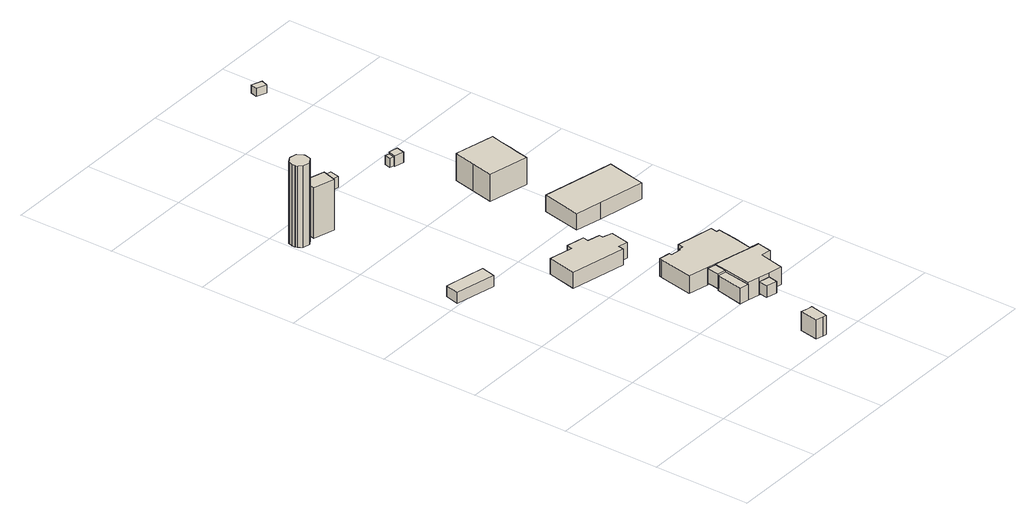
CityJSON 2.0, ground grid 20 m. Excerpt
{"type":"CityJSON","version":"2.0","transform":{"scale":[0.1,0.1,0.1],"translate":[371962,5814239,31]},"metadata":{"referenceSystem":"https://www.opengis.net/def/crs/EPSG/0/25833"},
"CityObjects":{
"building1":{"type":"Building","attributes":{"Gemeindeschluessel":"11000005","BezugspunktDach":"2200","function":"31001_2463","measuredHeight":2.29,"storeysAboveGround":1},"address":[{"country":"Germany","locality":"Berlin","thoroughfareNumber":"48A (1)","thoroughfareName":"Uferpromenade"}],"geometry":[{"type":"Solid","lod":"1","boundaries":[[[[0,1,2,3]],[[4,5,6,7]],[[4,7,3,2]],[[5,4,2,1]],[[6,5,1,0]],[[7,6,0,3]]]]}]},
"building2":{"type":"Building","attributes":{"Gemeindeschluessel":"11000005","BezugspunktDach":"2200","function":"31001_1000","measuredHeight":17.06,"storeysAboveGround":1},"address":[{"country":"Germany","locality":"Berlin","thoroughfareNumber":"49 (2)","thoroughfareName":"Uferpromenade"}],"geometry":[{"type":"Solid","lod":"1","boundaries":[[[[8,9,10,11,12,13,14,15,16,17,18,19]],[[20,21,22,23,24,25,26,27,28,29,30,31]],[[20,31,19,18]],[[21,20,18,17]],[[22,21,17,16]],[[23,22,16,15]],[[24,23,15,14]],[[25,24,14,13]],[[26,25,13,12]],[[27,26,12,11]],[[28,27,11,10]],[[29,28,10,9]],[[30,29,9,8]],[[31,30,8,19]]]]}]},
"building3":{"type":"Building","attributes":{"Gemeindeschluessel":"11000005","BezugspunktDach":"2200","function":"51009_1610","measuredHeight":4.03,"storeysAboveGround":0},"address":[{"country":"Germany","locality":"Berlin"}],"geometry":[{"type":"Solid","lod":"1","boundaries":[[[[32,33,34,35,36,37]],[[38,39,40,41,42,43]],[[38,43,37,36]],[[39,38,36,35]],[[40,39,35,34]],[[41,40,34,33]],[[42,41,33,32]],[[43,42,32,37]]]]}]},
"building4":{"type":"Building","attributes":{"Gemeindeschluessel":"11000005","BezugspunktDach":"2200","function":"31001_1000","measuredHeight":10.52,"storeysAboveGround":1},"address":[{"country":"Germany","locality":"Berlin","thoroughfareNumber":"49 (1)","thoroughfareName":"Uferpromenade"}],"geometry":[{"type":"Solid","lod":"1","boundaries":[[[[44,45,46,47]],[[48,49,50,51]],[[48,51,47,46]],[[49,48,46,45]],[[50,49,45,44]],[[51,50,44,47]]]]}]},
"building5":{"type":"Building","attributes":{"Gemeindeschluessel":"11000005","BezugspunktDach":"2200","function":"31001_1010","measuredHeight":3.24,"storeysAboveGround":1},"address":[{"country":"Germany","locality":"Berlin","thoroughfareNumber":"48","thoroughfareName":"Uferpromenade"}],"geometry":[{"type":"Solid","lod":"1","boundaries":[[[[52,53,54,55,56,57,58,59,60,61,62,63]],[[64,65,66,67,68,69,70,71,72,73,74,75]],[[64,75,63,62]],[[65,64,62,61]],[[66,65,61,60]],[[67,66,60,59]],[[68,67,59,58]],[[69,68,58,57]],[[70,69,57,56]],[[71,70,56,55]],[[72,71,55,54]],[[73,72,54,53]],[[74,73,53,52]],[[75,74,52,63]]]]}]},
"building6":{"type":"Building","attributes":{"Gemeindeschluessel":"11000005","BezugspunktDach":"2200","function":"51009_1610","measuredHeight":3.12,"storeysAboveGround":0},"address":[{"country":"Germany","locality":"Berlin"}],"geometry":[{"type":"Solid","lod":"1","boundaries":[[[[76,77,78,79]],[[80,81,82,83]],[[80,83,79,78]],[[81,80,78,77]],[[82,81,77,76]],[[83,82,76,79]]]]}]},
"building7":{"type":"Building","attributes":{"Gemeindeschluessel":"11000005","BezugspunktDach":"2200","function":"31001_1000","measuredHeight":2.35,"storeysAboveGround":1},"address":[{"country":"Germany","locality":"Berlin","thoroughfareNumber":"47 (2)","thoroughfareName":"Uferpromenade"}],"geometry":[{"type":"Solid","lod":"1","boundaries":[[[[84,85,86,87]],[[88,89,90,91]],[[88,91,87,86]],[[89,88,86,85]],[[90,89,85,84]],[[91,90,84,87]]]]}]},
"building8":{"type":"Building","attributes":{"Gemeindeschluessel":"11000005","function":"31001_1010"},"address":[{"country":"Germany","locality":"Berlin","thoroughfareNumber":"47","thoroughfareName":"Uferpromenade"}],"children":["building8-1","building8-2","building8-3"]},
"building8-1":{"type":"BuildingPart","attributes":{"BezugspunktDach":"2200","measuredHeight":4.2,"storeysAboveGround":1},"parents":["building8"],"geometry":[{"type":"Solid","lod":"1","boundaries":[[[[92,93,94,95,96,97,98,99,100,101,102,103,104,105,106,107,108,109]],[[110,111,112,113,114,115,116,117,118,119,120,121,122,123,124,125,126,127]],[[110,127,109,108]],[[111,110,108,107]],[[112,111,107,106]],[[113,112,106,105]],[[114,113,105,104]],[[115,114,104,103]],[[116,115,103,102]],[[117,116,102,101]],[[118,117,101,100]],[[119,118,100,99]],[[120,119,99,98]],[[121,120,98,97]],[[122,121,97,96]],[[123,122,96,95]],[[124,123,95,94]],[[128,94,93]],[[125,124,129]],[[126,125,93,92]],[[127,126,92,109]],[[125,129,128,93]],[[129,124,94,128]]]]}]},
"building8-2":{"type":"BuildingPart","attributes":{"BezugspunktDach":"2200","measuredHeight":3.18,"storeysAboveGround":1},"parents":["building8"],"geometry":[{"type":"Solid","lod":"1","boundaries":[[[[130,131,132,133]],[[134,135,136,137]],[[134,137,133,132]],[[135,134,132,131]],[[137,136,130,133]],[[135,131,130,136]]]]}]},
"building8-3":{"type":"BuildingPart","attributes":{"BezugspunktDach":"2200","measuredHeight":4.2,"storeysAboveGround":1},"parents":["building8"],"geometry":[{"type":"MultiSurface","lod":"1","boundaries":[[[138,139,140,141,142,94,128,93,143,144]],[[135,125,129,124,145,146,147,148,149,136]],[[135,131,130,144,143]],[[125,135,143,93]],[[145,124,94,142]],[[146,145,142,141]],[[147,146,141,140]],[[148,147,140,139]],[[149,148,139,138]],[[136,149,138,144]],[[136,130,131,135]],[[129,125,93,128]],[[129,128,94,124,150]]]}]},
"building9":{"type":"Building","attributes":{"Gemeindeschluessel":"11000005","BezugspunktDach":"2200","function":"31001_1000","measuredHeight":2.27,"storeysAboveGround":1},"address":[{"country":"Germany","locality":"Berlin","thoroughfareNumber":"49B (2)","thoroughfareName":"Uferpromenade"}],"geometry":[{"type":"Solid","lod":"1","boundaries":[[[[151,152,153,154]],[[155,156,157,158]],[[155,158,154,153]],[[156,155,153,152]],[[157,156,152,151]],[[158,157,151,154]]]]}]},
"building10":{"type":"Building","attributes":{"Gemeindeschluessel":"11000005","BezugspunktDach":"2200","function":"31001_1010","measuredHeight":3.83,"storeysAboveGround":1},"address":[{"country":"Germany","locality":"Berlin","thoroughfareNumber":"48A","thoroughfareName":"Uferpromenade"}],"geometry":[{"type":"Solid","lod":"1","boundaries":[[[[159,160,161,162,163]],[[164,165,166,167,168]],[[164,168,163,162]],[[165,164,162,161]],[[166,165,161,160]],[[167,166,160,159]],[[168,167,159,163]]]]}]},
"building11":{"type":"Building","attributes":{"Gemeindeschluessel":"11000005","BezugspunktDach":"2200","function":"31001_2612","measuredHeight":1.89,"storeysAboveGround":1},"address":[{"country":"Germany","locality":"Berlin","thoroughfareNumber":"49B (1)","thoroughfareName":"Uferpromenade"}],"geometry":[{"type":"Solid","lod":"1","boundaries":[[[[169,170,171,172]],[[173,174,175,176]],[[173,176,172,171]],[[174,173,171,170]],[[175,174,170,169]],[[176,175,169,172]]]]}]},
"building12":{"type":"Building","attributes":{"Gemeindeschluessel":"11000005","BezugspunktDach":"2200","function":"31001_1010","measuredHeight":6.77,"storeysAboveGround":1},"address":[{"country":"Germany","locality":"Berlin","thoroughfareNumber":"49","thoroughfareName":"Uferpromenade"}],"geometry":[{"type":"Solid","lod":"1","boundaries":[[[[177,178,179,180,181,182,183,184]],[[185,186,187,188,189,190,191,192]],[[185,192,184,183]],[[186,185,183,182]],[[187,186,182,181]],[[188,187,181,180]],[[189,188,180,179]],[[190,189,179,178]],[[191,190,178,177]],[[192,191,177,184]]]]}]},
"building13":{"type":"Building","attributes":{"Gemeindeschluessel":"11000005","BezugspunktDach":"2200","function":"31001_1000","measuredHeight":2.26,"storeysAboveGround":1},"address":[{"country":"Germany","locality":"Berlin","thoroughfareNumber":"49B","thoroughfareName":"Uferpromenade"}],"geometry":[{"type":"Solid","lod":"1","boundaries":[[[[193,194,195,196]],[[197,198,199,200]],[[197,200,196,195]],[[198,197,195,194]],[[199,198,194,193]],[[200,199,193,196]]]]}]},
"building14":{"type":"Building","attributes":{"Gemeindeschluessel":"11000005","BezugspunktDach":"2200","function":"31001_2612","measuredHeight":1.73,"storeysAboveGround":1},"address":[{"country":"Germany","locality":"Berlin","thoroughfareNumber":"50A (1)","thoroughfareName":"Uferpromenade"}],"geometry":[{"type":"Solid","lod":"1","boundaries":[[[[201,202,203,204]],[[205,206,207,208]],[[205,208,204,203]],[[206,205,203,202]],[[207,206,202,201]],[[208,207,201,204]]]]}]}
},
"vertices":[
[109,586,31],[116,616,31],[32,633,31],[25,604,31],[32,633,8],[116,616,8],[109,586,8],[25,604,8],
[6,946,178],[8,943,178],[13,935,178],[28,932,178],[41,940,178],[44,955,178],[37,968,178],[21,971,178],[8,963,178],[8,961,178],[6,954,178],[5,948,178],[6,954,7],[8,961,7],[8,963,7],[21,971,7],[37,968,7],[44,955,7],[41,940,7],[28,932,7],[13,935,7],[8,943,7],[6,946,7],[5,948,7],
[310,9,59],[318,8,59],[326,46,59],[318,47,59],[302,51,59],[295,13,59],[302,51,19],[318,47,19],[326,46,19],[318,8,19],[310,9,19],[295,13,19],
[92,925,113],[101,954,113],[57,967,113],[48,938,113],[57,967,7],[101,954,7],[92,925,7],[48,938,7],
[299,441,44],[301,453,44],[321,449,44],[329,488,44],[309,494,44],[310,502,44],[284,508,44],[287,520,44],[250,528,44],[247,516,44],[197,527,44],[184,466,44],[197,527,11],[247,516,11],[250,528,11],[287,520,11],[284,508,11],[310,502,11],[309,494,11],[329,488,11],[321,449,11],[301,453,11],[299,441,11],[184,466,11],
[345,250,48],[349,275,48],[332,279,48],[328,253,48],[332,279,17],[349,275,17],[345,250,17],[328,253,17],
[378,162,41],[382,181,41],[359,186,41],[355,167,41],[359,186,17],[382,181,17],[378,162,17],[355,167,17],
[332,279,50],[349,275,50],[448,253,50],[448,254,50],[429,259,50],[437,299,50],[443,336,50],[436,337,50],[439,351,50],[361,366,50],[359,355,50],[350,356,50],[349,353,50],[327,356,50],[328,361,50],[305,365,50],[303,359,50],[289,289,50],[303,359,13],[305,365,13],[328,361,13],[327,356,13],[349,353,13],[350,356,13],[359,355,13],[361,366,13],[439,351,13],[436,337,13],[443,336,13],[437,299,13],[429,259,13],[448,254,13],[448,253,13],[349,275,13],[332,279,13],[289,289,13],[388,267,50],[388,267,13],
[335,192,45],[345,250,45],[328,253,45],[316,196,45],[328,253,13],[345,250,13],[335,192,13],[316,196,13],
[359,186,50],[382,181,50],[410,175,50],[422,227,50],[442,223,50],[345,250,50],[335,192,50],[442,223,13],[422,227,13],[410,175,13],[382,181,13],[359,186,13],[433,257,13],
[210,1003,30],[214,1023,30],[149,1036,30],[145,1016,30],[149,1036,7],[214,1023,7],[210,1003,7],[145,1016,7],
[392,560,49],[488,540,49],[505,621,49],[354,653,49],[337,572,49],[354,653,15],[505,621,15],[488,540,15],[392,560,15],[337,572,15],
[320,962,30],[323,975,30],[314,977,30],[311,965,30],[314,977,11],[323,975,11],[320,962,11],[311,965,11],
[410,736,68],[415,762,68],[420,781,68],[424,801,68],[430,826,68],[347,845,68],[337,800,68],[327,755,68],[337,800,11],[347,845,11],[430,826,11],[424,801,11],[420,781,11],[415,762,11],[410,736,11],[327,755,11],
[339,955,33],[343,972,33],[325,976,33],[320,960,33],[325,976,11],[343,972,11],[339,955,11],[320,960,11],
[371,1280,35],[376,1294,35],[355,1302,35],[350,1288,35],[355,1302,18],[376,1294,18],[371,1280,18],[350,1288,18]
]}
